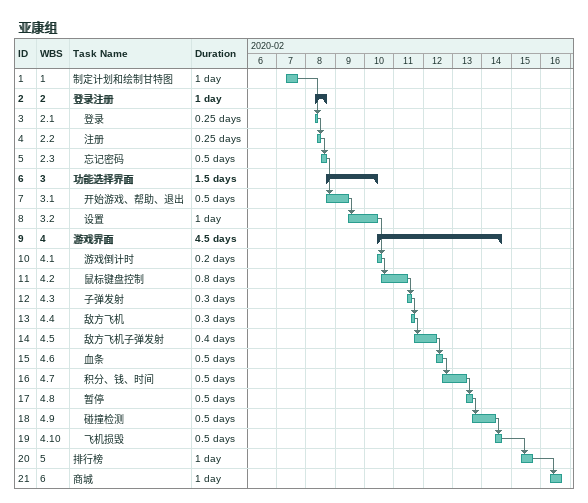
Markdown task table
亚康组

| ID | WBS | Task | Duration | Start | Finish | Predecessors |
|---|---|---|---|---|---|---|
| 1 | 1 | 制定计划和绘制甘特图 | 1d | 2020-02-07 | 2020-02-07 |  |
| 2 | 2 | **登录注册** | 1d | 2020-02-08 | 2020-02-08 |  |
| 3 | 2.1 | 登录 | 0.25d | 2020-02-08 | 2020-02-08 | 1 |
| 4 | 2.2 | 注册 | 0.25d | 2020-02-08 | 2020-02-08 | 3 |
| 5 | 2.3 | 忘记密码 | 0.5d | 2020-02-08 | 2020-02-08 | 4 |
| 6 | 3 | **功能选择界面** | 1.5d | 2020-02-08 | 2020-02-10 |  |
| 7 | 3.1 | 开始游戏、帮助、退出 | 0.5d | 2020-02-08 | 2020-02-09 | 5 |
| 8 | 3.2 | 设置 | 1d | 2020-02-09 | 2020-02-10 | 7 |
| 9 | 4 | **游戏界面** | 4.5d | 2020-02-10 | 2020-02-14 |  |
| 10 | 4.1 | 游戏倒计时 | 0.2d | 2020-02-10 | 2020-02-10 | 8 |
| 11 | 4.2 | 鼠标键盘控制 | 0.8d | 2020-02-10 | 2020-02-11 | 10 |
| 12 | 4.3 | 子弹发射 | 0.3d | 2020-02-11 | 2020-02-11 | 11 |
| 13 | 4.4 | 敌方飞机 | 0.3d | 2020-02-11 | 2020-02-11 | 12 |
| 14 | 4.5 | 敌方飞机子弹发射 | 0.4d | 2020-02-11 | 2020-02-12 | 13 |
| 15 | 4.6 | 血条 | 0.5d | 2020-02-12 | 2020-02-12 | 14 |
| 16 | 4.7 | 积分、钱、时间 | 0.5d | 2020-02-12 | 2020-02-13 | 15 |
| 17 | 4.8 | 暂停 | 0.5d | 2020-02-13 | 2020-02-13 | 16 |
| 18 | 4.9 | 碰撞检测 | 0.5d | 2020-02-13 | 2020-02-14 | 17 |
| 19 | 4.10 | 飞机损毁 | 0.5d | 2020-02-14 | 2020-02-14 | 18 |
| 20 | 5 | 排行榜 | 1d | 2020-02-15 | 2020-02-15 | 19 |
| 21 | 6 | 商城 | 1d | 2020-02-16 | 2020-02-16 | 20 |
